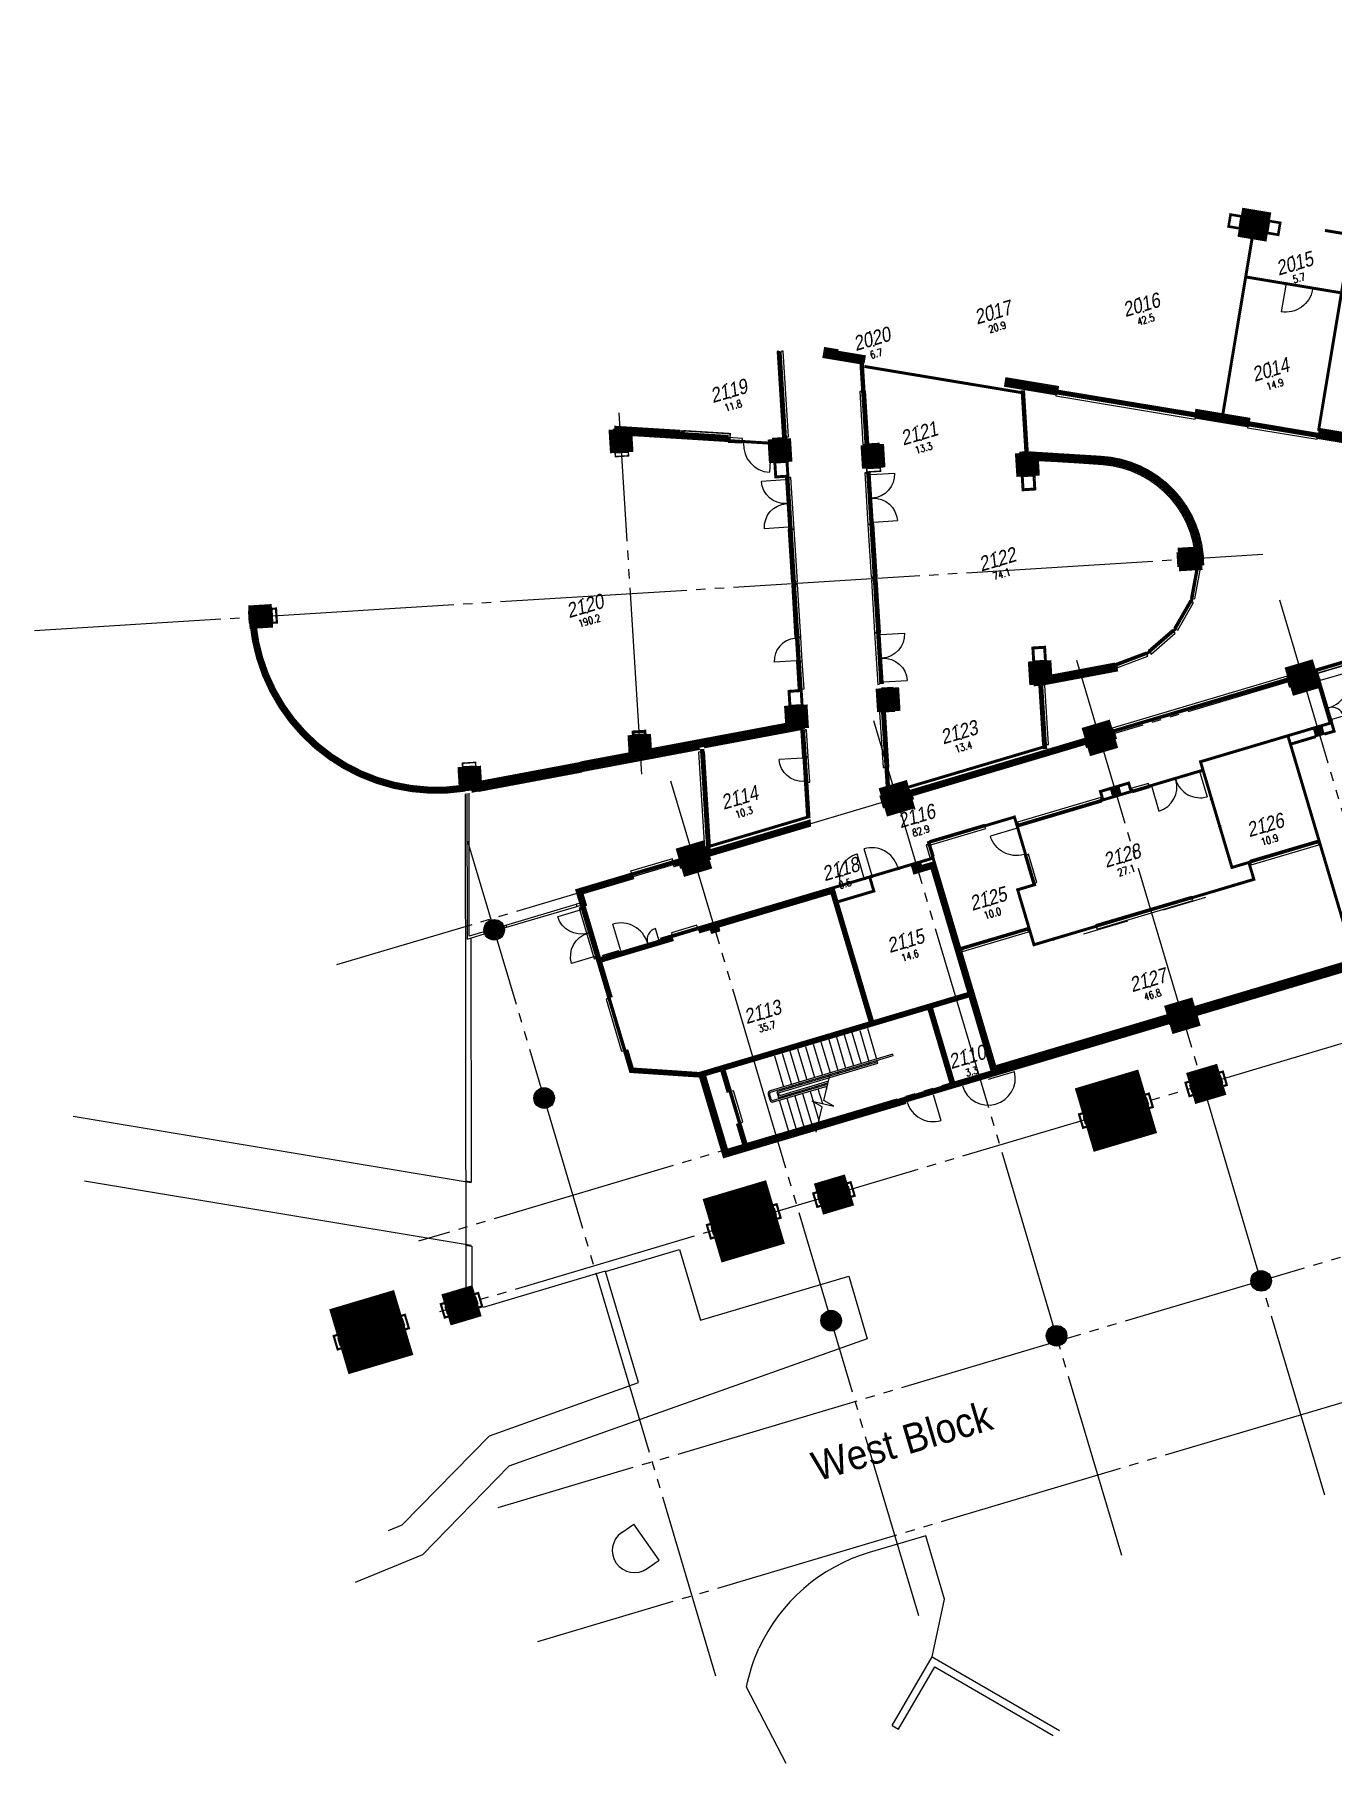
# Model space of a CAD drawing. Extents: x -10617 to 141157, y 29682 to 109360.
# Drawn here: x -10617 to 33514, y 37641 to 96394 of the extents above; entities that cross this region are included whole.
import ezdxf
from ezdxf.enums import TextEntityAlignment as Align

# ---------------------------------------------------------------- set-up
doc = ezdxf.new("R2010")
doc.units = 0
doc.header["$LTSCALE"] = 50
doc.linetypes.add('4PHAN', pattern=[158.75, 127, -6.35, 6.35, -6.35, 6.35, -6.35])
doc.linetypes.add('INVISIBLE', pattern=[999999, 0, -999999])
doc.layers.get('0').update_dxf_attribs({"linetype": 'CONTINUOUS'})
for name, color, linetype in [('ANNTEXT_02', 7, 'CONTINUOUS'), ('CL_02', 7, 'CONTINUOUS'), ('ED_02', 7, 'CONTINUOUS'), ('EW_02', 7, 'CONTINUOUS'), ('GRIDLINE_02', 15, '4PHAN'), ('HEADER_02', 7, 'INVISIBLE'), ('ND_02', 7, 'CONTINUOUS'), ('NW_02', 7, 'CONTINUOUS'), ('RI_02', 7, 'CONTINUOUS'), ('SC_02', 7, 'CONTINUOUS'), ('UF_02', 7, 'CONTINUOUS'), ('WW_02', 7, 'CONTINUOUS')]:
    doc.layers.add(name, color=color, linetype=linetype)
doc.styles.add('BORTEXTS', font='arial.ttf')
doc.styles.add('SIMPLEX', font='ARIALN.TTF', dxfattribs={"oblique": 10})
doc.styles.get("Standard").update_dxf_attribs({"font": 'simplex.shx'})

# ---------------------------------------------------------------- blocks, each defined once
blk = doc.blocks.new('RM_SPAM')
for p in [(0, 2.5), (0, 0)]:
    blk.add_point(p)
at = {"flags": 1}
for tag, p, width in [('SITENO', (-15, 0), 0.8), ('IN_OU_CODE', (-15, -2), 0.8), ('RM_CO_CODE', (-15, -4), 0.8), ('RM_TY_CODE', (-15, -6), 0.7), ('OCC/USE', (-15, -10), 0.8), ('RM_FU_CODE', (-15, -8), 0.8)]:
    blk.add_attdef(tag, p, '', height=1.25, dxfattribs=dict(at, width=width))
at = {"style": 'SIMPLEX', "oblique": 10}
blk.add_attdef('RM_NUM', text='', height=2.5, dxfattribs=at).set_placement((0, 0), align=Align.CENTER)
at = {"width": 0.8, "flags": 1}
for tag, p in [('BL_NUM', (15, 0)), ('LEVEL', (15, -2)), ('%S/L', (15, -4)), ('STUDCAP', (15, -6))]:
    blk.add_attdef(tag, text='', height=1.25, dxfattribs=at).set_placement(p, align=Align.RIGHT)
at = {"width": 0.8}
for tag, p in [('RM_AREA', (0, -2)), ('USE', (-0.24, -4.05)), ('USE2', (-0.24, -6.05))]:
    blk.add_attdef(tag, text='', height=1.25, dxfattribs=at).set_placement(p, align=Align.CENTER)
at = {"width": 0.8, "flags": 1}
blk.add_attdef('SERVS', text='', height=1.25, dxfattribs=at).set_placement((0, -8), align=Align.CENTER)
blk = doc.blocks.new('SPL')
for p, q in [((1, 0.5), (0, 0.5)), ((1, -0.5), (1, 0.5)), ((0, -0.5), (1, -0.5))]:
    blk.add_line(p, q)
blk = doc.blocks.new('WNOF')
blk.add_line((-0.5, 0), (0.5, 0))
at = {"flags": 1}
blk.add_attdef('SILLHT', text='', height=0.1, dxfattribs=at).set_placement((0, 0), align=Align.MIDDLE)
blk = doc.blocks.new('WNFRAME')
for p, q in [((-0.5, -0.5), (-0.5, 0.5)), ((0.5, -0.5), (0.5, 0.5))]:
    blk.add_line(p, q)
at = {"flags": 1}
blk.add_attdef('SILLHT', text='', height=0.1, dxfattribs=at).set_placement((0, 0), align=Align.MIDDLE)
blk = doc.blocks.new('DR1H90')
blk.add_line((-0.46, 0), (-0.46, 0.92))
blk.add_arc((-0.46, 0), 0.92, 0, 90)
at = {"flags": 1}
blk.add_attdef('SILLHT', text='', height=0.1, dxfattribs=at).set_placement((0, 0), align=Align.MIDDLE)
blk = doc.blocks.new('DRFRAME')
for p, q in [((-0.5, -0.5), (-0.5, 0.5)), ((0.5, -0.5), (0.5, 0.5))]:
    blk.add_line(p, q)
at = {"flags": 1}
blk.add_attdef('SILLHT', text='', height=0.1, dxfattribs=at).set_placement((0, 0), align=Align.MIDDLE)
blk = doc.blocks.new('DR2H90')
for p, q in [((-0.46, 0), (-0.46, 0.46)), ((0.46, 0), (0.46, 0.46))]:
    blk.add_line(p, q)
for centre, start, end in [((-0.46, 0), 359.9998, 89.9998), ((0.46, 0), 90.0002, 180.0002)]:
    blk.add_arc(centre, 0.46, start, end)
at = {"flags": 1}
blk.add_attdef('SILLHT', text='', height=0.1, dxfattribs=at).set_placement((0, 0), align=Align.MIDDLE)
blk = doc.blocks.new('DR1S')
blk.add_line((-0.2, 0.1), (-1.2, 0.1))
at = {"flags": 1}
blk.add_attdef('SILLHT', text='', height=0.1, dxfattribs=at).set_placement((0, 0), align=Align.MIDDLE)
blk = doc.blocks.new('DR2U90')
for p, q in [((-0.46, 0), (-0.46, 0.65)), ((0.46, 0), (0.46, 0.27))]:
    blk.add_line(p, q)
for centre, radius, start, end in [((-0.46, 0), 0.65, 0, 90), ((0.46, 0), 0.27, 90, 180)]:
    blk.add_arc(centre, radius, start, end)
at = {"flags": 1}
blk.add_attdef('SILLHT', text='', height=0.1, dxfattribs=at).set_placement((0, 0), align=Align.MIDDLE)
blk = doc.blocks.new('DR1H180')
blk.add_line((-0.46, 0.04), (-1.379, 0.04))
blk.add_arc((-0.46, 0), 0.92, 0, 177.50773)
at = {"flags": 1}
blk.add_attdef('SILLHT', text='', height=0.1, dxfattribs=at).set_placement((0, 0), align=Align.MIDDLE)
blk = doc.blocks.new('C-S')
for p, q in [((0.5, 0.5), (-0.5, 0.5)), ((-0.5, 0.5), (-0.5, -0.5)), ((0.5, -0.5), (0.5, 0.5)), ((-0.5, -0.5), (0.5, -0.5))]:
    blk.add_line(p, q)
at = {"const_width": 1}
blk.add_lwpolyline([(-0.5, 0), (0.5, 0)], dxfattribs=at)
blk = doc.blocks.new('C-C')
at = {"const_width": 0.5}
blk.add_lwpolyline([(0, 0.25, 2.414214), (0.25, 0, 0.414214)], format="xyb", close=True, dxfattribs=at)
blk.add_circle((0, 0), 0.5)

msp = doc.modelspace()

# ---------------------------------------------------------------- linework, layer by layer
at = {"layer": 'EW_02', "flags": 128}
for points, const_width in [([(16248, 85584), (17629, 85354)], 280), ([(17565, 84268), (17497, 85366)], 150), ([(22363, 84566), (24139, 84270)], 280), ([(22986, 84303), (23115, 82189)], 150), ([(28874, 83482), (30649, 83186)], 280), ([(9096, 83051), (9096, 83051)], 100), ([(11413, 82873), (11409, 82948)], 150), ([(33017, 82792), (37012, 82127)], 280), ([(17678, 82448), (17676, 82473)], 150), ([(23041, 82205), (22891, 82196), (22971, 80898), (23421, 80926), (23354, 82051)], 50), ([(25625, 82043), (23190, 82193)], 75), ([(23341, 81397), (23367, 80973), (23018, 80951), (22992, 81376)], 50), ([(28885, 78366), (28264, 78327), (28236, 78776), (28958, 78821)], 50), ([(28936, 78332), (28940, 78356)], 100), ([(28988, 78372), (29154, 78382)], 50), ([(15197, 77792), (15203, 77692)], 150), ([(17962, 77863), (17956, 77963)], 150), ([(28706, 77140), (28733, 77186), (28742, 77236)], 100), ([(-3243, 76825), (-2419, 76875), (-2391, 76425), (-3215, 76374)], 50), ([(-3124, 76857), (-2395, 76901), (-2364, 76402), (-3068, 76358)], 50), ([(18073, 76072), (18073, 76072)], 150), ([(28103, 76122), (28141, 76154), (28168, 76201)], 100), ([(23532, 74283), (23382, 74273), (23302, 75571), (23751, 75599), (23813, 74595), (26127, 75029)], 50), ([(23731, 75121), (23704, 75546), (23355, 75524), (23381, 75100)], 50), ([(27197, 75361), (27236, 75376), (27283, 75416)], 100), ([(26160, 74920), (26186, 74784), (23679, 74313)], 75), ([(26132, 74956), (26149, 74962)], 100), ([(15501, 74104), (15037, 74075), (15104, 72986), (10177, 72061), (10137, 72718), (9737, 72693), (9781, 71986), (7948, 71642)], 100), ([(15473, 74152), (15556, 72801), (12151, 72162)], 50), ([(15456, 73616), (15429, 74049)], 50), ([(23606, 74277), (23604, 74308)], 150), ([(15509, 72757), (15509, 72757)], 150), ([(23742, 72112), (23733, 72260)], 150), ([(4440, 70666), (4379, 71659), (3930, 71631), (3986, 70755)], 50), ([(4437, 70833), (7976, 71497)], 365), ([(12002, 72121), (8000, 71369)], 75), ([(12088, 72020), (12082, 72114)], 150), ([(15566, 71843), (15566, 71843)], 150), ([(18413, 70598), (18357, 71493)], 150), ([(4244, 70664), (4458, 70705)], 75), ([(15694, 69773), (15619, 70984)], 150), ([(12296, 68676), (12290, 68770)], 150), ([(11117, 68244), (11308, 68301)], 190), ([(8035, 66749), (7877, 67281), (9691, 67820)], 190), ([(8953, 63657), (8547, 65023)], 190), ([(12040, 61040), (9684, 61198), (9480, 61884)], 190), ([(12004, 60956), (12814, 58232), (19020, 60077)], 50)]:
    msp.add_lwpolyline(points, dxfattribs=dict(at, const_width=const_width))
for points, const_width in [([(28834, 78840, 0.353503), (25708, 81785, 0.007122), (23386, 81928, 0.007122)], 50), ([(29118, 78356, 0.401999), (25624, 82043, 0.401999)], 75), ([(-3093, 76356, 0.426857), (3954, 70872, 0.426857)], 50)]:
    msp.add_lwpolyline(points, format="xyb", dxfattribs=dict(at, const_width=const_width))
at = {"layer": 'EW_02', "const_width": 75, "flags": 128}
for points in [[(29923, 60696), (29788, 61151), (28518, 60773), (28653, 60318)], [(24899, 59698), (25035, 59243), (27407, 59948), (27272, 60403)], [(15998, 56557), (17268, 56935), (17132, 57390), (15862, 57013)], [(12379, 55482), (14751, 56187), (14616, 56642), (12244, 55937)], [(3332, 52794), (4603, 53171), (4467, 53627), (3197, 53249)], [(2110, 52431), (1975, 52886), (-445, 52167), (-310, 51711)]]:
    msp.add_lwpolyline(points, close=True, dxfattribs=at)
at = {"layer": 'GRIDLINE_02'}
for p, q in [((140445, 96394), (2439, 55384)), ((141157, 93997), (3151, 52988)), ((65116, 84233), (-353, 64778)), ((10027, 71259), (9265, 83536)), ((-10617, 76140), (31146, 78732)), ((40157, 48805), (31726, 77176)), ((33255, 46754), (24824, 75125)), ((26353, 44704), (17922, 73074)), ((19451, 42653), (11021, 71024)), ((12550, 40602), (4119, 68973)), ((70599, 65780), (5131, 46326)), ((71952, 61227), (6484, 41772))]:
    msp.add_line(p, q, dxfattribs=at)
at = {"layer": 'HEADER_02', "elevation": 2100, "flags": 128}
for points, const_width in [([(32883, 87772), (31896, 87936)], 100), ([(14891, 82716), (14710, 85631)], 150), ([(17565, 84268), (17676, 82473)], 150), ([(28869, 83452), (24134, 84240)], 150), ([(33012, 82763), (30644, 83157)], 150), ([(13452, 82566), (12973, 82596)], 100), ([(13452, 82566), (14470, 82503)], 100), ([(15086, 79584), (14977, 81335)], 150), ([(17845, 79755), (17736, 81506)], 150), ([(15197, 77792), (15086, 79584)], 150), ([(17845, 79755), (17956, 77963)], 150), ([(28742, 77236), (28936, 78332)], 100), ([(15314, 75906), (15203, 77692)], 150), ([(17962, 77863), (18073, 76072)], 150), ([(28706, 77140), (28168, 76201)], 100), ([(15364, 75087), (15314, 75906)], 150), ([(18073, 76072), (18182, 74320)], 150), ([(28103, 76122), (27283, 75416)], 100), ([(27197, 75361), (26149, 74962)], 100), ([(32959, 74781), (35952, 75671)], 100), ([(15423, 74149), (15364, 75087)], 150), ([(23606, 74277), (23733, 72260)], 150), ([(26057, 72730), (32001, 74497)], 100), ([(33021, 74487), (33448, 73049)], 150), ([(18357, 71493), (18240, 73379)], 150), ([(15509, 72757), (15566, 71843)], 150), ([(12088, 72020), (12290, 68770)], 150), ([(15566, 71843), (15619, 70984)], 150), ([(27283, 70852), (29066, 71382)], 100), ([(26718, 70684), (27283, 70852)], 100), ([(22836, 69530), (25663, 70370)], 100), ([(29684, 69479), (29399, 70437)], 100), ([(19827, 68949), (21696, 69504)], 100), ([(23087, 68509), (22802, 69468)], 100), ([(19793, 68887), (19921, 68455)], 100), ([(30720, 68274), (33021, 68958)], 100), ([(9678, 67863), (11104, 68287)], 100), ([(23087, 68509), (23372, 67551)], 100), ([(16772, 67467), (17635, 67724)], 100), ([(17826, 67781), (18785, 68066)], 100), ([(28734, 67058), (25475, 66089)], 100), ([(30177, 67487), (28734, 67058)], 100), ([(8035, 66749), (8547, 65023)], 190), ([(11931, 66029), (11068, 65773)], 100), ([(23156, 65995), (20903, 65325)], 100), ([(23988, 65648), (25475, 66089)], 100), ([(9289, 65145), (10688, 65560)], 190), ([(9437, 61871), (8910, 63645)], 100), ([(20865, 60750), (21824, 61035)], 190), ([(13052, 60468), (13365, 59413)], 100), ([(18985, 60197), (19943, 60481)], 200)]:
    msp.add_lwpolyline(points, dxfattribs=dict(at, const_width=const_width))
at = {"layer": 'NW_02', "flags": 128}
for points, const_width in [([(30876, 89723), (31670, 89590), (31738, 89996), (30050, 90277), (29982, 89871), (30777, 89739)], 89), ([(30835, 89786), (29793, 83522)], 100), ([(34141, 89540), (33049, 82980), (37092, 82307)], 100), ([(35035, 89441), (33260, 89737)], 100), ([(31896, 87936), (30614, 88150)], 100), ([(33770, 87624), (32883, 87772)], 100), ([(16719, 85673), (16250, 85751), (16196, 85425), (17436, 85219)], 50), ([(22951, 84225), (17598, 85115)], 100), ([(24171, 84310), (24191, 84429), (22390, 84728)], 50), ([(30681, 83227), (30701, 83345), (28876, 83649), (28857, 83531)], 50), ([(9091, 82931), (12978, 82691)], 190), ([(9073, 83005), (9132, 82051), (9581, 82079), (9537, 82783), (12971, 82571)], 50), ([(11330, 82925), (9096, 83063)], 75), ([(13026, 82643), (13037, 82832), (11485, 82928)], 50), ([(17751, 82477), (18090, 82498), (18149, 81557), (17685, 81528), (17628, 82445)], 50), ([(23388, 74393), (26149, 74911)], 190), ([(31991, 74441), (32055, 74226), (33061, 74525), (32997, 74741)], 50), ([(7975, 71500), (15498, 72912)], 190), ([(34293, 64850), (32000, 72566), (32863, 72823)], 100), ([(32856, 72847), (33144, 72932)], 50), ([(33151, 72908), (33486, 73008), (33572, 72720), (33236, 72621)], 100), ([(18345, 70569), (18138, 70507), (18252, 70124), (19258, 70423), (19227, 70529), (25122, 72280), (25153, 72175), (26160, 72474), (26096, 72690)], 50), ([(19169, 70636), (25112, 72402)], 190), ([(31952, 72552), (29029, 71683), (29399, 70437)], 100), ([(32949, 72535), (32134, 72293)], 100), ([(18462, 70630), (23686, 72182)], 100), ([(25961, 70772), (25626, 70672), (25711, 70385), (26047, 70484)], 100), ([(26242, 70881), (25954, 70796)], 50), ([(26342, 70546), (26054, 70460)], 50), ([(26334, 70570), (26670, 70669), (26584, 70957), (26249, 70857)], 100), ([(15747, 69725), (15761, 69499), (12325, 68478), (12356, 68372), (11350, 68073), (11319, 68178), (11127, 68121), (11094, 68232)], 50), ([(12267, 68585), (15750, 69621)], 190), ([(15755, 69825), (12327, 68807)], 100), ([(22802, 69468), (22702, 69803), (21696, 69504)], 100), ([(29684, 69479), (30097, 68089), (30672, 68260), (30843, 67685), (30177, 67487)], 100), ([(19827, 68949), (19779, 68935), (19793, 68887)], 100), ([(18785, 68066), (19216, 68194)], 100), ([(19846, 68042), (19285, 67875), (19207, 68139)], 50), ([(19209, 68218), (19497, 68303)], 50), ([(19504, 68279), (19935, 68407), (19967, 68302)], 100), ([(19562, 68083), (19903, 68184), (22010, 61090), (27949, 62855)], 190), ([(22053, 61369), (19991, 68309)], 50), ([(23087, 68509), (23087, 68509)], 100), ([(9716, 67822), (9749, 67712), (8026, 67200), (8150, 66783)], 50), ([(17793, 67719), (17921, 67287), (16723, 66931)], 100), ([(17635, 67724), (17826, 67781)], 100), ([(23988, 65648), (23366, 65463), (22811, 67332), (23386, 67503), (23372, 67551)], 100), ([(11955, 66036), (11948, 66060), (16573, 67434)], 50), ([(12629, 66137), (16516, 67292), (17828, 62878)], 190), ([(16580, 67410), (16772, 67467)], 100), ([(22052, 61285), (38970, 66313)], 160), ([(10654, 65675), (11037, 65789), (11044, 65765)], 50), ([(11958, 65938), (12342, 66052)], 190), ([(8666, 64959), (9289, 65145)], 190), ([(9254, 65260), (8679, 65089)], 50), ([(10688, 65560), (11096, 65682)], 190), ([(28907, 63140), (34851, 64906)], 190), ([(18985, 60197), (12898, 58388), (12100, 61072), (19817, 63365), (20614, 60681), (19943, 60481)], 200), ([(21119, 63757), (19911, 63398)], 190), ([(13009, 60455), (12795, 61174)], 190), ([(21824, 61035), (21919, 61063)], 190), ([(20712, 60704), (20865, 60750)], 190), ([(13536, 58682), (13322, 59401)], 190)]:
    msp.add_lwpolyline(points, dxfattribs=dict(at, const_width=const_width))
at = {"layer": 'NW_02', "const_width": 100, "flags": 128}
msp.add_lwpolyline([(14919, 82668), (14999, 81387), (14585, 81361), (14505, 82642)], close=True, dxfattribs=at)
at = {"layer": 'NW_02', "const_width": 190, "flags": 128}
for points in [[(28960, 78802, 0.357936), (25717, 81905, 0.00707), (23336, 82051, 0.00707)], [(-3217, 76396, 0.431534), (4017, 70760, 0.431534)]]:
    msp.add_lwpolyline(points, format="xyb", dxfattribs=at)
at = {"layer": 'SC_02'}
for p, q in [((4084, 70598), (4091, 65658)), ((4165, 65758), (4159, 70611)), ((5408, 66128), (7804, 66840)), ((5429, 66056), (7826, 66768)), ((7900, 66868), (7804, 66840)), ((7804, 66840), (7826, 66768)), ((7826, 66768), (7921, 66796)), ((4091, 65658), (4686, 65835)), ((4665, 65907), (4165, 65758)), ((4686, 65835), (4665, 65907)), ((5336, 66106), (5408, 66128)), ((5357, 66034), (5336, 66106)), ((5357, 66034), (5429, 66056)), ((16648, 62319), (16962, 61265)), ((16912, 62397), (17225, 61343)), ((17176, 62476), (17489, 61421)), ((17439, 62554), (17753, 61500)), ((17703, 62632), (18016, 61578)), ((18567, 61742), (14398, 60503)), ((14412, 60455), (18582, 61694)), ((14540, 61692), (14853, 60638)), ((14803, 61771), (15116, 60716)), ((15067, 61849), (15380, 60795)), ((15330, 61927), (15644, 60873)), ((15594, 62006), (15907, 60951)), ((15858, 62084), (16171, 61030)), ((16121, 62162), (16434, 61108)), ((16385, 62241), (16698, 61186)), ((18582, 61694), (18567, 61742)), ((16727, 61090), (16712, 61138)), ((16990, 61169), (16976, 61217)), ((17254, 61247), (17240, 61295)), ((17517, 61325), (17503, 61373)), ((17781, 61404), (17767, 61452)), ((18045, 61482), (18030, 61530)), ((16349, 60717), (14497, 60167)), ((14511, 60119), (16336, 60661)), ((14881, 60542), (14867, 60590)), ((15145, 60620), (15131, 60668)), ((15409, 60699), (15394, 60747)), ((15672, 60777), (15658, 60825)), ((15743, 60537), (15729, 60585)), ((15936, 60855), (15922, 60903)), ((16007, 60616), (15993, 60664)), ((16021, 60568), (16170, 60067)), ((16199, 60934), (16185, 60982)), ((16218, 60169), (16422, 61025)), ((16271, 60694), (16256, 60742)), ((16285, 60646), (16311, 60558)), ((16463, 61012), (16449, 61060)), ((14330, 60378), (14387, 60187)), ((14435, 60201), (14378, 60392)), ((14689, 60224), (14675, 60272)), ((14703, 60176), (15016, 59122)), ((14953, 60302), (14938, 60350)), ((14967, 60254), (15280, 59200)), ((15216, 60381), (15202, 60429)), ((15230, 60333), (15544, 59278)), ((15480, 60459), (15465, 60507)), ((15494, 60411), (15807, 59357)), ((15758, 60489), (16055, 59488)), ((15823, 60150), (16562, 59973)), ((16167, 59955), (15823, 60150)), ((15962, 59099), (16167, 59955)), ((16562, 59973), (16218, 60169))]:
    msp.add_line(p, q, dxfattribs=at)
for centre, radius, start, end in [((14426, 60407), 100, 106.5498, 196.5498), ((14426, 60407), 50, 106.5498, 196.5498), ((14483, 60215), 100, 196.5498, 286.5498), ((14483, 60215), 50, 196.5498, 286.5498)]:
    msp.add_arc(centre, radius, start, end, dxfattribs=at)
at = {"layer": 'UF_02'}
for p, q in [((4026, 70589), (4050, 53542)), ((5408, 66128), (5429, 66056)), ((4245, 57402), (4233, 65700)), ((18045, 61482), (14618, 60464)), ((14680, 60430), (18059, 61434)), ((18059, 61434), (18045, 61482)), ((14675, 60272), (16362, 60774)), ((16376, 60830), (14708, 60334)), ((14618, 60464), (14675, 60272)), ((14708, 60334), (14680, 60430)), ((-9302, 59633), (4230, 57380)), ((-8919, 57440), (4233, 55249)), ((4041, 57436), (4245, 57402)), ((4048, 55255), (4248, 55222)), ((4248, 55222), (4250, 53598)), ((4649, 53146), (8795, 54378)), ((20326, 43219), (19685, 45377)), ((19900, 41266), (20326, 43219)), ((18547, 38930), (18763, 38805))]:
    msp.add_line(p, q, dxfattribs=at)
at = {"layer": 'UF_02', "color": 7}
for p, q in [((8799, 54364), (11316, 55111)), ((11316, 55111), (12031, 52705)), ((9923, 50583), (8799, 54364)), ((12031, 52705), (17066, 54200)), ((17066, 54200), (17697, 52066)), ((17697, 52066), (5510, 47741)), ((4847, 48779), (9923, 50583)), ((1884, 45749), (4847, 48779)), ((5510, 47741), (2570, 44734)), ((1419, 45557), (1884, 45749)), ((9347, 45489), (9756, 45776)), ((10618, 44549), (9756, 45776)), ((2570, 44734), (284, 43788)), ((10209, 44262), (10618, 44549))]:
    msp.add_line(p, q, dxfattribs=at)
for points in [[(19683, 45376), (17763, 44811, 0.216639), (14015, 41553)], [(14943, 37641), (13587, 40228, -0.058209), (14015, 41553)]]:
    msp.add_lwpolyline(points, format="xyb", dxfattribs=at)
for points in [[(18547, 38930), (19900, 41266), (24234, 38755)], [(18763, 38805), (19991, 40925), (24014, 38594)]]:
    msp.add_lwpolyline(points, dxfattribs=at)
msp.add_arc((9778, 44875), 750, 125.09486, 305.09486, dxfattribs=at)

# ---------------------------------------------------------------- block references
at = {"layer": 'CL_02', "zscale": 4350}
for p, xscale, yscale, rotation in [((30860, 89934), 999.999999993242, 300.0000000010099, 350.5497999959503), ((9324, 82589), 800, 400, 93.55018296570097), ((14729, 82255), 800, 400, 93.55018296570097), ((17892, 82060), 800, 400, 93.55018296570097), ((23142, 81786), 800, 400, 93.55018296570097), ((28674, 78578), 800, 400, 3.550182956021268), ((-2929, 76617), 799.9999999999999, 400, 183.5501829523582), ((23581, 74711), 800, 400, 93.55018296570097), ((32508, 74543), 999.9999999999999, 300, 16.55000000000061), ((18405, 73790), 800, 400, 93.55018296570097), ((15291, 73205), 800, 400, 93.55018296570097), ((9968, 72206), 800, 400, 93.55018296570097), ((25607, 72492), 999.9999999999999, 300, 16.55000000000061), ((33050, 72722), 299.999999968245, 300.0000000061285, 16.54999999999953), ((4187, 71121), 800, 400, 93.55018296570097), ((18705, 70441), 999.9999999999999, 300, 16.55000000000061), ((26148, 70671), 299.999999968245, 300.0000000061285, 16.54999999999953), ((11803, 68390), 999.9999999999999, 300, 16.55000000000061), ((19403, 68093), 299.999999968245, 300.0000000061285, 16.54999999999953), ((12501, 66042), 299.999999968245, 300.0000000061285, 16.54999999999953), ((28412, 63050), 999.9999999999999, 300, 16.55000000000061), ((26153, 59823), 2250, 250, 16.54974029650255), ((29221, 60734), 1100, 250, 16.54974029902534), ((16565, 56974), 1100, 250, 16.54974029902534), ((13498, 56062), 2250, 250, 16.54974029650255), ((832, 52299), 2300, 250, 16.54974029652106), ((3900, 53210), 1100, 250, 16.54974029902534)]:
    msp.add_blockref('C-S', p, dxfattribs=dict(at, xscale=xscale, yscale=yscale, rotation=rotation))
at = {"layer": 'CL_02', "xscale": 700, "yscale": 700, "zscale": 4350}
for p in [(5011, 65971), (6710, 60253), (31090, 54040), (16469, 52689), (24134, 52173)]:
    msp.add_blockref('C-C', p, dxfattribs=at)
at = {"layer": 'ED_02'}
for name, p, xscale, yscale, zscale, rotation in [('DR2H90', (14956, 80455), -1755, 1755, 2075, 93.54998599999996), ('DRFRAME', (15031, 80459), 1705, 150, 2075, 273.549986), ('SPL', (15106, 80464), 50, 1755, 50, 3.549985780435431), ('SPL', (17715, 80626), 50, 1755, 50, 183.5501791823466), ('DRFRAME', (17790, 80631), 1705, 150, 2075, 273.550179), ('DR2H90', (17865, 80635), -1755, 1755, 2075, 273.550179), ('DR1H90', (15264, 75492), 819.9999999999999, 819.9999999999999, 2075, 93.54998599999999), ('DRFRAME', (15339, 75496), 769.9999999999999, 150, 2075, 273.549986), ('SPL', (15414, 75501), 50, 819.9999999999999, 50, 3.549985780434953), ('SPL', (18053, 75191), 50, 1755, 50, 183.5501791823464), ('DRFRAME', (18128, 75196), 1705, 150, 2075, 93.550179), ('DR2H90', (18202, 75201), -1755, 1755, 2075, 273.550179), ('DR1H90', (15518, 71409), -859.9999999999999, 859.9999999999999, 2075, 93.55016299999998), ('DRFRAME', (15592, 71414), 809.9999999999999, 150, 2075, 93.55016300000001), ('SPL', (15667, 71418), 50, 859.9999999999999, 50, 3.550162920937475), ('DR2H90', (8200, 65859), -1800.000002686243, 1800.000002686243, 2075, 106.549476), ('SPL', (8200, 65859), 50.00000000000001, 1800.000002686243, 50.00000000000001, 196.5494759972472), ('DRFRAME', (8291, 65886), 1750.000002686243, 190, 2075, 286.5494759999999)]:
    msp.add_blockref(name, p, dxfattribs=dict(at, xscale=xscale, yscale=yscale, zscale=zscale, rotation=rotation))
at = {"layer": 'ND_02', "zscale": 2075}
for name, p, xscale, yscale, rotation in [('DR1H90', (32381, 87805), -1000, 1000, 170.549787), ('DRFRAME', (32389, 87854), 950, 100, 350.549787), ('DR1H90', (13958, 82485), 1020, 1020, 176.468158), ('DRFRAME', (13961, 82535), 970.0000000000001, 100, 176.468158), ('DR2U90', (33306, 73789), 1500.099999999999, 1500.099999999999, 286.549699), ('DRFRAME', (33234, 73768), 1450.099999999999, 150, 106.549699), ('DRFRAME', (28175, 71117), 1810, 100, 196.549808), ('DR2H90', (28189, 71069), 1860, 1860, 196.549808), ('DRFRAME', (29542, 69958), 949.9999999999999, 100, 286.549838), ('DR1H90', (22896, 68974), -999.8999999999999, 999.9, 106.549741), ('DRFRAME', (22944, 68989), 949.8999999999999, 100, 286.549741), ('DR1H90', (18291, 67971), 1000, 1000, 16.549907), ('DR1H90', (17189, 67644), -900.0000000000001, 900, 16.54990700000001), ('DRFRAME', (17203, 67596), 850, 100, 196.549907), ('DRFRAME', (18306, 67923), 949.9999999999999, 100, 196.549907), ('DR1S', (29470, 67224), -1505, 752.5, 196.5506139999996), ('DRFRAME', (29456, 67272), 1455, 100, 16.54938599999999), ('DR2U90', (9961, 65444), 1460.037824273336, 1460.037824273336, 16.54981099999999), ('DRFRAME', (24732, 65869), 1500.799999999999, 100, 196.5493859999999), ('DR1S', (24746, 65821), 1550.799999999999, 775.3999999999999, 196.5493859999999), ('DRFRAME', (9988, 65353), 1410.037824273336, 190, 16.54981099999999), ('DRFRAME', (21344, 60892), 949.9853600463026, 190, 16.549492), ('DR1H180', (21371, 60801), 999.9853600463027, 999.9853600463027, 196.549492), ('DRFRAME', (19464, 60339), 950.0025032100682, 200, 16.554235), ('DR1H90', (19493, 60243), 1000.002503210068, 1000.002503210068, 196.554235)]:
    msp.add_blockref(name, p, dxfattribs=dict(at, xscale=xscale, yscale=yscale, rotation=rotation))
at = {"layer": 'RI_02', "xscale": 200, "yscale": 200, "zscale": 200, "rotation": 16.54980000000002}
for p, values in [((32298, 88383), {'RM_NUM': '2015', 'RM_AREA': '5.7'}), ((27087, 86973), {'RM_NUM': '2016', 'RM_AREA': '42.5'}), ((22040, 86718), {'RM_NUM': '2017', 'RM_AREA': '20.9'}), ((17923, 85818), {'RM_NUM': '2020', 'RM_AREA': '6.7'}), ((31479, 84773), {'RM_NUM': '2014', 'RM_AREA': '14.9'}), ((13058, 84049), {'RM_NUM': '2119', 'RM_AREA': '11.8'}), ((19532, 82607), {'RM_NUM': '2121', 'RM_AREA': '13.3'}), ((22189, 78324), {'RM_NUM': '2122', 'RM_AREA': '74.1'}), ((8169, 76740), {'RM_NUM': '2120', 'RM_AREA': '190.2'}), ((20889, 72449), {'RM_NUM': '2123', 'RM_AREA': '13.4'}), ((13426, 70231), {'RM_NUM': '2114', 'RM_AREA': '10.3'}), ((19443, 69602), {'RM_NUM': '2116', 'RM_AREA': '82.9'}), ((31301, 69295), {'RM_NUM': '2126', 'RM_AREA': '10.9'}), ((26429, 68256), {'RM_NUM': '2128', 'RM_AREA': '27.1'}), ((16863, 67800), {'RM_NUM': '2118', 'RM_AREA': '0.5'}), ((21877, 66794), {'RM_NUM': '2125', 'RM_AREA': '10.0'}), ((19073, 65361), {'RM_NUM': '2115', 'RM_AREA': '14.6'}), ((27314, 64028), {'RM_NUM': '2127', 'RM_AREA': '46.8'}), ((14206, 62946), {'RM_NUM': '2113', 'RM_AREA': '35.7'}), ((21167, 61418), {'RM_NUM': '2110', 'RM_AREA': '3.3'})]:
    msp.add_blockref('RM_SPAM', p, dxfattribs=at).add_auto_attribs(values)
at = {"layer": 'WW_02'}
for name, p, xscale, yscale, zscale, rotation in [('SPL', (14776, 84172), 50.00000000000001, 2919.999999999999, 50.00000000000001, 183.550183), ('WNFRAME', (14801, 84173), 2870, 150, 2075, 93.55018299999999), ('WNOF', (14801, 84173), 2919.999999999999, 2919.999999999999, 2100, 93.55018299999999), ('SPL', (14876, 84178), 50.00000000000001, 2919.999999999999, 50.00000000000001, 3.550183), ('SPL', (17545, 83366), 49.99999999999999, 1799.1, 49.99999999999999, 183.5502309999999), ('WNFRAME', (17620, 83370), 1749.1, 150, 2075, 273.550231), ('WNOF', (17620, 83370), 1799.1, 1799.1, 2100, 273.550231), ('SPL', (17645, 83372), 49.99999999999999, 1799.1, 49.99999999999999, 3.550230999999999), ('SPL', (26489, 83772), 50, 4800, 50, 260.5502), ('WNOF', (26501, 83846), 4800, 4800, 2100, 350.5502), ('SPL', (26506, 83871), 50.00000000000001, 4800, 50.00000000000001, 80.5502), ('WNFRAME', (26501, 83846), 4750, 150, 2075, 170.5502), ('SPL', (31816, 82886), 50, 2400, 50, 260.553328), ('WNOF', (31828, 82960), 2400, 2400, 2100, 350.553328), ('SPL', (31832, 82984), 50.00000000000001, 2400, 50.00000000000001, 80.55332800000001), ('WNFRAME', (31828, 82960), 2350, 150, 2075, 170.553328), ('SPL', (13212, 82581), 50.00000000000001, 479.9999999999998, 50.00000000000001, 266.468158), ('WNOF', (13212, 82581), 479.9999999999998, 479.9999999999998, 2100, 176.468158), ('SPL', (13215, 82631), 50.00000000000001, 479.9999999999998, 50.00000000000001, 86.46815800000002), ('WNFRAME', (13212, 82581), 429.9999999999999, 100, 2075, 176.468158), ('SPL', (15116, 78686), 50, 1794.999999999999, 50, 183.549986), ('WNFRAME', (15141, 78688), 1745, 150, 2075, 93.54998599999999), ('WNOF', (15141, 78688), 1794.999999999999, 1794.999999999999, 2100, 93.54998599999999), ('SPL', (15216, 78692), 50, 1794.999999999999, 50, 3.549986000000001), ('SPL', (17825, 78854), 50, 1794.999999999999, 50, 183.550179), ('WNFRAME', (17900, 78859), 1745, 150, 2075, 273.550179), ('WNOF', (17900, 78859), 1794.999999999999, 1794.999999999999, 2100, 273.550179), ('SPL', (17925, 78861), 49.99999999999999, 1794.999999999999, 49.99999999999999, 3.550179000000001), ('SPL', (28839, 77784), 50, 1113.599999999999, 50, 169.948796), ('WNFRAME', (28839, 77784), 1063.599999999999, 100, 2075, 79.948796), ('WNOF', (28839, 77784), 1113.599999999999, 1113.599999999999, 2100, 79.948796), ('SPL', (28888, 77775), 49.99999999999999, 1113.599999999999, 49.99999999999999, 349.9487960000001), ('SPL', (15233, 76797), 50, 1790, 50, 183.549986), ('WNFRAME', (15258, 76799), 1740, 150, 2075, 93.54998599999999), ('WNOF', (15258, 76799), 1790, 1790, 2100, 93.54998599999999), ('SPL', (15333, 76804), 50, 1790, 50, 3.549986000000001), ('SPL', (17943, 76963), 50, 1794.999999999999, 50, 183.550179), ('WNFRAME', (18018, 76968), 1745, 150, 2075, 273.550179), ('WNOF', (18018, 76968), 1794.999999999999, 1794.999999999999, 2100, 273.550179), ('SPL', (18043, 76969), 49.99999999999999, 1794.999999999999, 49.99999999999999, 3.550179000000001), ('SPL', (28437, 76670), 50, 1082.3, 50, 150.165545), ('WNFRAME', (28437, 76670), 1032.299999999999, 100, 2075, 240.165545), ('WNOF', (28437, 76670), 1082.3, 1082.3, 2100, 60.16554499999999), ('SPL', (28480, 76645), 49.99999999999999, 1082.3, 49.99999999999999, 330.165545), ('SPL', (27693, 75769), 50, 1082.3, 50, 130.698956), ('WNFRAME', (27693, 75769), 1032.299999999999, 100, 2075, 220.698956), ('WNOF', (27693, 75769), 1082.3, 1082.3, 2100, 40.698956), ('SPL', (27726, 75731), 50, 1082.3, 50, 310.698956), ('SPL', (26673, 75161), 50, 1121.499999999999, 50, 110.825449), ('WNOF', (26673, 75161), 1121.499999999999, 1121.499999999999, 2100, 20.825449), ('WNFRAME', (26673, 75161), 1071.5, 100, 2075, 200.8254489999999), ('SPL', (26690, 75115), 50, 1121.499999999999, 50, 290.825449), ('SPL', (34456, 75226), 49.99999999999999, 3122.5, 49.99999999999999, 106.54971), ('WNOF', (34456, 75226), 3122.5, 3122.5, 2100, 16.54971), ('WNFRAME', (34456, 75226), 3072.5, 100, 2075, 16.54971), ('SPL', (34470, 75178), 50, 3122.5, 50, 286.54971), ('SPL', (15369, 74617), 50, 940, 50, 183.549986), ('WNFRAME', (15394, 74618), 889.9999999999999, 150, 2075, 93.54998599999999), ('WNOF', (15394, 74618), 940.0000000000001, 940.0000000000001, 2100, 93.54998599999999), ('SPL', (15468, 74623), 50, 940, 50, 3.549986000000001), ('SPL', (23644, 73267), 50, 2021.6, 50, 183.590311), ('WNFRAME', (23669, 73268), 1971.6, 150, 2075, 273.590311), ('WNOF', (23669, 73268), 2021.6, 2021.6, 2100, 93.590311), ('SPL', (23744, 73273), 50, 2021.6, 50, 3.590311), ('SPL', (29015, 73661), 50.00000000000001, 6200, 50.00000000000001, 106.549822), ('SPL', (29029, 73613), 50.00000000000001, 6200, 50.00000000000001, 286.549822), ('WNOF', (29029, 73613), 6200.000000000001, 6200.000000000001, 2100, 196.549822), ('WNFRAME', (29029, 73613), 6149.999999999999, 100, 2075, 16.549822), ('SPL', (18224, 72431), 50.00000000000001, 1889.499999999999, 50.00000000000001, 183.550189), ('WNFRAME', (18299, 72436), 1839.5, 150, 2075, 93.55018900000002), ('WNOF', (18299, 72436), 1889.499999999999, 1889.499999999999, 2100, 273.550189), ('SPL', (18324, 72438), 50.00000000000001, 1889.499999999999, 50.00000000000001, 3.550189), ('SPL', (15512, 72298), 50, 916.1, 50, 183.5501629999999), ('WNFRAME', (15537, 72300), 866.0999999999998, 150, 2075, 273.550163), ('WNOF', (15537, 72300), 916.1, 916.1, 2100, 93.55016300000001), ('SPL', (15612, 72305), 50, 916.1, 50, 3.550163), ('SPL', (12114, 70390), 50.00000000000001, 3256.3, 50.00000000000001, 183.550183), ('WNFRAME', (12189, 70395), 3206.300000000001, 150, 2075, 273.550183), ('WNOF', (12189, 70395), 3256.3, 3256.3, 2100, 273.550183), ('SPL', (12214, 70396), 50.00000000000001, 3256.3, 50.00000000000001, 3.550183), ('SPL', (26986, 70816), 50, 590, 50, 106.549808), ('SPL', (27001, 70768), 50, 590, 50, 286.549808), ('WNOF', (27001, 70768), 590, 590, 2100, 196.549808), ('WNFRAME', (27001, 70768), 540, 100, 2075, 16.549808), ('SPL', (24235, 69998), 50, 2950, 50, 106.549805), ('SPL', (24250, 69950), 50, 2950, 50, 286.549805), ('WNOF', (24250, 69950), 2950, 2950, 2100, 196.549805), ('WNFRAME', (24250, 69950), 2900, 100, 2075, 16.549805), ('SPL', (20761, 69227), 50.00000000000001, 1950, 50.00000000000001, 106.549807), ('WNOF', (20761, 69227), 1950, 1950, 2100, 16.549807), ('WNFRAME', (20761, 69227), 1900, 100, 2075, 16.549807), ('SPL', (20775, 69179), 50.00000000000001, 1950, 50.00000000000001, 286.549807), ('SPL', (19809, 68657), 50, 450, 50, 196.549788), ('WNFRAME', (19857, 68671), 400, 100, 2075, 286.549788), ('SPL', (19857, 68671), 50.00000000000001, 450, 50.00000000000001, 16.549788), ('WNOF', (19857, 68671), 450, 450, 2100, 286.549788), ('SPL', (31870, 68616), 50, 2400, 50, 106.549791), ('WNOF', (31870, 68616), 2400, 2400, 2100, 16.549791), ('WNFRAME', (31870, 68616), 2350, 100, 2075, 16.549791), ('SPL', (31885, 68568), 49.99999999999999, 2400, 49.99999999999999, 286.549791), ('SPL', (10377, 68123), 50.00000000000001, 1487.5, 50.00000000000001, 106.549779), ('SPL', (10391, 68075), 50, 1487.5, 50, 286.549779), ('WNOF', (10391, 68075), 1487.5, 1487.5, 2100, 196.549779), ('WNFRAME', (10391, 68075), 1437.5, 100, 2075, 16.549779), ('SPL', (23229, 68030), 50.00000000000001, 1000, 50.00000000000001, 196.5497409999999), ('WNFRAME', (23229, 68030), 949.9999999999999, 100, 2075, 286.549741), ('WNOF', (23229, 68030), 999.9999999999999, 999.9999999999999, 2100, 106.549741), ('SPL', (23277, 68044), 49.99999999999999, 1000, 49.99999999999999, 16.549741), ('SPL', (27105, 66574), 50, 3400, 50, 106.549386), ('WNOF', (27105, 66574), 3400, 3400, 2100, 16.549386), ('WNFRAME', (27105, 66574), 3350, 100, 2075, 196.5493859999999), ('SPL', (27119, 66526), 50, 3400, 50, 286.549386), ('SPL', (11486, 65949), 49.99999999999999, 900, 49.99999999999999, 106.5498), ('SPL', (11500, 65901), 50, 900, 50, 286.5498), ('WNOF', (11500, 65901), 900, 900, 2100, 196.5498), ('WNFRAME', (11500, 65901), 850, 100, 2075, 196.5498), ('SPL', (22030, 65660), 50, 2350, 50, 106.549819), ('WNOF', (22030, 65660), 2350, 2350, 2100, 16.549819), ('WNFRAME', (22030, 65660), 2300, 100, 2075, 196.549819), ('SPL', (22044, 65612), 50.00000000000001, 2350, 50.00000000000001, 286.549819), ('SPL', (9126, 62744), 50, 1850, 50, 196.5498), ('WNFRAME', (9174, 62758), 1800, 100, 2075, 106.5498), ('SPL', (9174, 62758), 50.00000000000001, 1850, 50.00000000000001, 16.5498), ('WNOF', (9174, 62758), 1850, 1850, 2100, 286.5498), ('SPL', (13208, 59941), 50.00000000000001, 1100, 50.00000000000001, 196.549787), ('WNFRAME', (13208, 59941), 1050, 100, 2075, 286.549787), ('WNOF', (13208, 59941), 1100, 1100, 2100, 106.549787), ('SPL', (13256, 59955), 50, 1100, 50, 16.549787)]:
    msp.add_blockref(name, p, dxfattribs=dict(at, xscale=xscale, yscale=yscale, zscale=zscale, rotation=rotation))

# ---------------------------------------------------------------- texts
at = {"layer": 'ANNTEXT_02', "style": 'BORTEXTS', "width": 0.9}
msp.add_text('West Block', height=1000, rotation=16.54979, dxfattribs=at).set_placement((16001, 47221))

doc.saveas('drawing.dxf')
